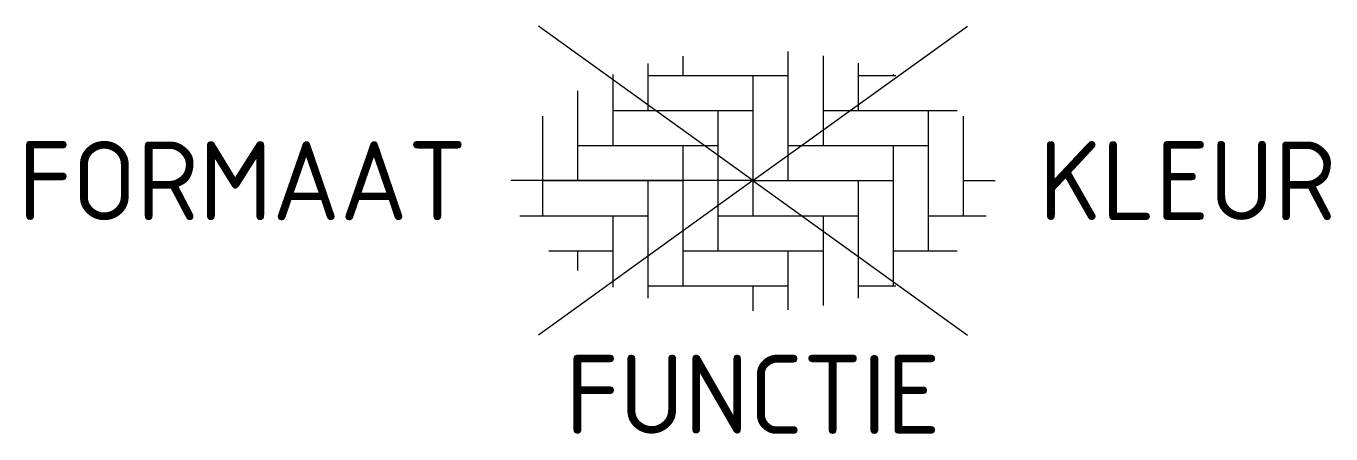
# Model space of a CAD drawing. Header units: metres. Extents: x -16.6 to 13.2, y -5.8 to 3.5.
import ezdxf
from ezdxf.enums import TextEntityAlignment as Align

# ---------------------------------------------------------------- set-up
doc = ezdxf.new("R2010")
doc.units = ezdxf.units.M
doc.styles.add('NLCS-ISO', font='NLCS-ISO.ttf')

msp = doc.modelspace()

# ---------------------------------------------------------------- linework, layer by layer
for p, q in [((0, 0), (-4.895, 3.524)), ((0, 0), (4.895, 3.524)), ((-1.6, 2.84), (-1.6, 2.4)), ((0.8, 2.944), (0.8, 0)), ((1.6, 2.844), (1.6, 0.8)), ((2.4, 2.68), (2.4, 1.6)), ((-3.2, 2.424), (-3.2, 0.8)), ((-2.4, 2.67), (-2.4, 1.6)), ((-2.4, 2.4), (0, 2.4)), ((0, 2.4), (0.8, 2.4)), ((0, 2.4), (0, 0)), ((2.4, 2.4), (3.264, 2.4)), ((3.2, 2.426), (3.2, 2.4)), ((-4, 2.052), (-4, 0)), ((-3.2, 1.6), (0, 1.6)), ((-0.8, 1.6), (-0.8, 0)), ((1.6, 1.6), (4.658, 1.6)), ((4, 1.6), (4, 0)), ((-4.8, 1.473), (-4.8, 0)), ((4.8, 1.473), (4.8, 0)), ((-4, 0.8), (-0.8, 0.8)), ((-1.6, 0.8), (-1.6, 0)), ((0.8, 0.8), (4, 0.8)), ((3.2, 0.8), (3.2, 0)), ((0, 0), (-5.525, 0)), ((0, 0), (-4.895, -3.524)), ((-4.8, 0), (-1.6, 0)), ((-4.8, 0), (-4.8, -0.8)), ((-2.4, 0), (-2.4, -2.68)), ((-1.6, 0), (-1.6, -2.4)), ((-0.8, 0), (-0.8, -1.6)), ((0, 0), (3.2, 0)), ((0, 0), (0, -0.8)), ((0, 0), (4.895, -3.524)), ((2.4, 0), (2.4, -2.68)), ((3.2, 0), (3.2, -2.4)), ((4, 0), (4, -1.6)), ((4.8, 0), (5.525, 0)), ((4.8, 0), (4.8, -0.8)), ((-5.321, -0.8), (-4.8, -0.8)), ((-4.8, -0.8), (-2.4, -0.8)), ((-3.2, -0.8), (-3.2, -2.429)), ((-0.8, -0.8), (0, -0.8)), ((0, -0.8), (2.4, -0.8)), ((1.6, -0.8), (1.6, -2.848)), ((4, -0.8), (4.8, -0.8)), ((4.8, -0.8), (5.321, -0.8)), ((-4.658, -1.6), (-3.2, -1.6)), ((-4, -1.6), (-4, -2.052)), ((-1.6, -1.6), (0, -1.6)), ((0, -1.6), (1.6, -1.6)), ((0.8, -1.6), (0.8, -2.944)), ((3.2, -1.6), (4.658, -1.6)), ((-2.4, -2.4), (0, -2.4)), ((0, -2.4), (0.8, -2.4)), ((0, -2.4), (0, -2.966)), ((2.4, -2.4), (3.258, -2.4))]:
    msp.add_line(p, q)

# ---------------------------------------------------------------- texts
at = {"style": 'NLCS-ISO'}
msp.add_attdef('FORMAAT', text='LG', height=1.8, dxfattribs=at).set_placement((-6.525, 0), align=Align.MIDDLE_RIGHT)
msp.add_attdef('KLEUR', text='G', height=1.8, dxfattribs=at).set_placement((6.525, 0), align=Align.MIDDLE_LEFT)
at = {"style": 'NLCS-ISO', "flags": 1}
msp.add_attdef('FUNCTIE', text='', height=1.8, dxfattribs=at).set_placement((0, -3.975), align=Align.TOP_CENTER)

doc.saveas('drawing.dxf')
